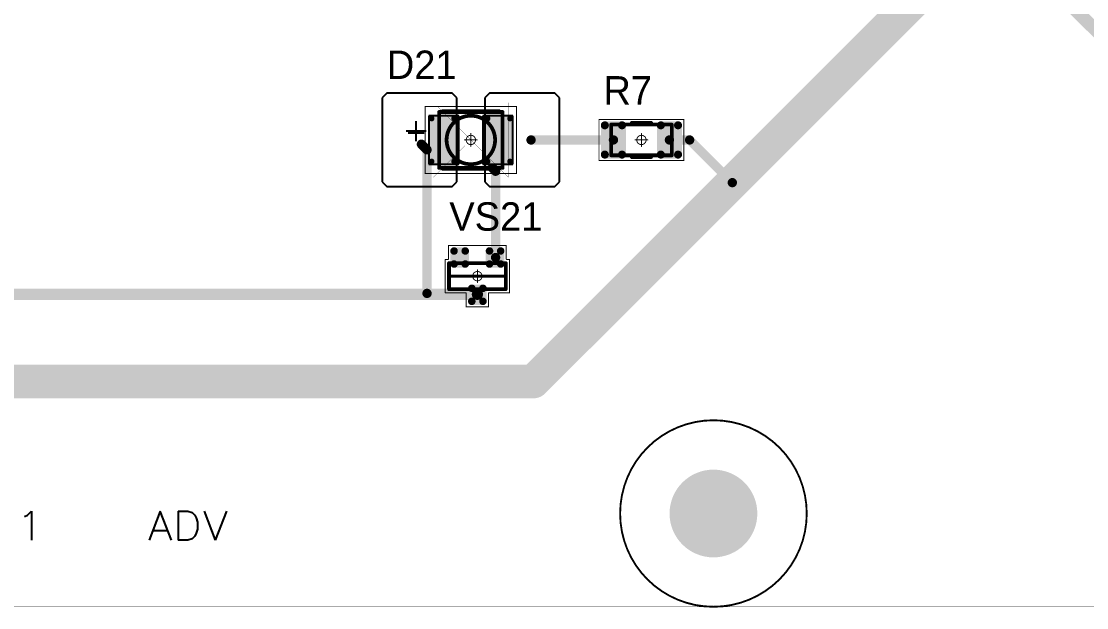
# Model space of a CAD drawing. Header units: millimetres. Extents: x 0 to 395, y 0 to 190.
# Drawn here: x 92.9 to 150, y 0 to 31.4 of the extents above; entities that cross this region are included whole.
import ezdxf

# ---------------------------------------------------------------- set-up
doc = ezdxf.new("R2010")
doc.units = ezdxf.units.MM
for name, color, linetype in [('BottomLayer', 5, 'Continuous'), ('BottomSolder', 6, 'Continuous'), ('Mechanical13', 56, 'Continuous'), ('Mechanical15', 56, 'Continuous'), ('Mechanical3', 76, 'Continuous'), ('Mechanical5', 56, 'Continuous'), ('MultiLayer', 9, 'Continuous'), ('PadHoleLayer', 156, 'Continuous'), ('TopLayer', 1, 'Continuous'), ('TopOverlay', 2, 'Continuous'), ('TopPaste', 8, 'Continuous'), ('TopSolder', 216, 'Continuous')]:
    doc.layers.add(name, color=color, linetype=linetype)

# ---------------------------------------------------------------- blocks, each defined once
blk = doc.blocks.new('SOT23_1163')
at = {"layer": 'Mechanical13', "const_width": 0.2}
for points in [[(0.7, 1.52), (-0.7, 1.52)], [(-0.7, -1.52), (-0.7, 1.52)], [(0.7, -1.52), (0.7, 1.52)], [(0.7, -1.52), (-0.7, -1.52)]]:
    blk.add_lwpolyline(points, dxfattribs=at)
at = {"layer": 'Mechanical13', "const_width": 0.1}
for points in [[(-0.75, 1.52, 1), (-0.65, 1.52, 1)], [(-0.75, 1.52, 1), (-0.65, 1.52, 1)], [(0.65, 1.52, 1), (0.75, 1.52, 1)], [(0.65, 1.52, 1), (0.75, 1.52, 1)], [(-0.75, -1.52, 1), (-0.65, -1.52, 1)], [(-0.75, -1.52, 1), (-0.65, -1.52, 1)], [(0.65, -1.52, 1), (0.75, -1.52, 1)], [(0.65, -1.52, 1), (0.75, -1.52, 1)]]:
    blk.add_lwpolyline(points, format="xyb", close=True, dxfattribs=at)
at = {"layer": 'Mechanical15', "const_width": 0.05}
for points in [[(-0.9, 1.55), (-0.9, 1.72)], [(0.9, 1.72), (-0.9, 1.72)], [(0.9, 0.6), (0.9, 1.72)], [(-1.65, -1.55), (-1.65, 1.55)], [(-0.9, 1.55), (-1.65, 1.55)], [(1.65, 0.6), (0.9, 0.6)], [(1.65, -0.6), (1.65, 0.6)], [(0.35, 0), (-0.35, 0)], [(0, -0.35), (0, 0.35)], [(1.65, -0.6), (0.9, -0.6)], [(0.9, -1.72), (0.9, -0.6)], [(-0.9, -1.55), (-1.65, -1.55)], [(-0.9, -1.72), (-0.9, -1.55)], [(0.9, -1.72), (-0.9, -1.72)]]:
    blk.add_lwpolyline(points, dxfattribs=at)
at = {"layer": 'Mechanical15'}
for points, const_width in [([(-0.913, 1.72, 1), (-0.888, 1.72, 1)], 0.025), ([(-0.913, 1.72, 1), (-0.888, 1.72, 1)], 0.025), ([(0.888, 1.72, 1), (0.913, 1.72, 1)], 0.025), ([(0.888, 1.72, 1), (0.913, 1.72, 1)], 0.025), ([(-1.662, 1.55, 1), (-1.637, 1.55, 1)], 0.025), ([(-1.662, 1.55, 1), (-1.637, 1.55, 1)], 0.025), ([(-0.913, 1.55, 1), (-0.888, 1.55, 1)], 0.025), ([(-0.913, 1.55, 1), (-0.888, 1.55, 1)], 0.025), ([(0.888, 0.6, 1), (0.913, 0.6, 1)], 0.025), ([(0.888, 0.6, 1), (0.913, 0.6, 1)], 0.025), ([(1.637, 0.6, 1), (1.662, 0.6, 1)], 0.025), ([(1.637, 0.6, 1), (1.662, 0.6, 1)], 0.025), ([(-0.362, 0, 1), (-0.337, 0, 1)], 0.025), ([(0.25, 0, 1), (-0.25, 0, 1)], 0.05), ([(-0.262, 0, 1), (-0.238, 0, 1)], 0.025), ([(-0.012, 0.35, 1), (0.012, 0.35, 1)], 0.025), ([(0.238, 0, 1), (0.262, 0, 1)], 0.025), ([(0.337, 0, 1), (0.362, 0, 1)], 0.025), ([(-0.012, -0.35, 1), (0.012, -0.35, 1)], 0.025), ([(0.888, -0.6, 1), (0.913, -0.6, 1)], 0.025), ([(0.888, -0.6, 1), (0.913, -0.6, 1)], 0.025), ([(1.637, -0.6, 1), (1.662, -0.6, 1)], 0.025), ([(1.637, -0.6, 1), (1.662, -0.6, 1)], 0.025), ([(-1.662, -1.55, 1), (-1.637, -1.55, 1)], 0.025), ([(-1.662, -1.55, 1), (-1.637, -1.55, 1)], 0.025), ([(-0.913, -1.55, 1), (-0.888, -1.55, 1)], 0.025), ([(-0.913, -1.55, 1), (-0.888, -1.55, 1)], 0.025), ([(-0.913, -1.72, 1), (-0.888, -1.72, 1)], 0.025), ([(-0.913, -1.72, 1), (-0.888, -1.72, 1)], 0.025), ([(0.888, -1.72, 1), (0.913, -1.72, 1)], 0.025), ([(0.888, -1.72, 1), (0.913, -1.72, 1)], 0.025)]:
    blk.add_lwpolyline(points, format="xyb", close=True, dxfattribs=dict(at, const_width=const_width))
at = {"layer": 'TopLayer', "const_width": 0.1}
for points in [[(-1.4, 1.25, 1), (-1.3, 1.25, 1)], [(-0.7, 1.25, 1), (-0.6, 1.25, 1)], [(-1.4, 0.65, 1), (-1.3, 0.65, 1)], [(-0.7, 0.65, 1), (-0.6, 0.65, 1)], [(0.6, 0.3, 1), (0.7, 0.3, 1)], [(1.3, 0.3, 1), (1.4, 0.3, 1)], [(-1.4, -0.65, 1), (-1.3, -0.65, 1)], [(-0.7, -0.65, 1), (-0.6, -0.65, 1)], [(0.6, -0.3, 1), (0.7, -0.3, 1)], [(1.3, -0.3, 1), (1.4, -0.3, 1)], [(-1.4, -1.25, 1), (-1.3, -1.25, 1)], [(-0.7, -1.25, 1), (-0.6, -1.25, 1)]]:
    blk.add_lwpolyline(points, format="xyb", close=True, dxfattribs=at)
at = {"layer": 'TopLayer'}
for points in [[(-1.45, 1.25), (-1.45, 0.65), (-0.55, 1.25), (-0.55, 0.65)], [(-1.35, 1.35), (-1.35, 0.55), (-0.65, 1.35), (-0.65, 0.55)], [(0.55, 0.3), (0.55, -0.3), (1.45, 0.3), (1.45, -0.3)], [(0.65, 0.4), (0.65, -0.4), (1.35, 0.4), (1.35, -0.4)], [(-1.35, -0.55), (-1.35, -1.35), (-0.65, -0.55), (-0.65, -1.35)], [(-1.45, -0.65), (-1.45, -1.25), (-0.55, -0.65), (-0.55, -1.25)]]:
    blk.add_solid(points, dxfattribs=at)
at = {"layer": 'TopOverlay', "const_width": 0.15}
blk.add_lwpolyline([(0, -1.5), (0, 1.5)], dxfattribs=at)
at = {"layer": 'TopOverlay', "const_width": 0.075}
for points in [[(-0.038, 1.5, 1), (0.038, 1.5, 1)], [(-0.038, -1.5, 1), (0.038, -1.5, 1)]]:
    blk.add_lwpolyline(points, format="xyb", close=True, dxfattribs=at)
at = {"layer": 'TopPaste', "const_width": 0.075}
for points in [[(-1.387, 1.25, 1), (-1.313, 1.25, 1)], [(-0.687, 1.25, 1), (-0.613, 1.25, 1)], [(-1.387, 0.65, 1), (-1.313, 0.65, 1)], [(-0.687, 0.65, 1), (-0.613, 0.65, 1)], [(0.613, 0.3, 1), (0.687, 0.3, 1)], [(1.313, 0.3, 1), (1.387, 0.3, 1)], [(0.613, -0.3, 1), (0.687, -0.3, 1)], [(1.313, -0.3, 1), (1.387, -0.3, 1)], [(-1.387, -0.65, 1), (-1.313, -0.65, 1)], [(-0.687, -0.65, 1), (-0.613, -0.65, 1)], [(-1.387, -1.25, 1), (-1.313, -1.25, 1)], [(-0.687, -1.25, 1), (-0.613, -1.25, 1)]]:
    blk.add_lwpolyline(points, format="xyb", close=True, dxfattribs=at)
at = {"layer": 'TopPaste'}
for points in [[(-1.425, 1.25), (-1.425, 0.65), (-0.575, 1.25), (-0.575, 0.65)], [(-1.35, 1.325), (-1.35, 0.575), (-0.65, 1.325), (-0.65, 0.575)], [(0.575, 0.3), (0.575, -0.3), (1.425, 0.3), (1.425, -0.3)], [(0.65, 0.375), (0.65, -0.375), (1.35, 0.375), (1.35, -0.375)], [(-1.425, -0.65), (-1.425, -1.25), (-0.575, -0.65), (-0.575, -1.25)], [(-1.35, -0.575), (-1.35, -1.325), (-0.65, -0.575), (-0.65, -1.325)]]:
    blk.add_solid(points, dxfattribs=at)
at = {"layer": 'TopSolder', "const_width": 0.202}
for points in [[(-1.451, 1.25, 1), (-1.249, 1.25, 1)], [(-0.751, 1.25, 1), (-0.549, 1.25, 1)], [(-1.451, 0.65, 1), (-1.249, 0.65, 1)], [(-0.751, 0.65, 1), (-0.549, 0.65, 1)], [(0.549, 0.3, 1), (0.751, 0.3, 1)], [(1.249, 0.3, 1), (1.451, 0.3, 1)], [(-1.451, -0.65, 1), (-1.249, -0.65, 1)], [(-0.751, -0.65, 1), (-0.549, -0.65, 1)], [(0.549, -0.3, 1), (0.751, -0.3, 1)], [(1.249, -0.3, 1), (1.451, -0.3, 1)], [(-1.451, -1.25, 1), (-1.249, -1.25, 1)], [(-0.751, -1.25, 1), (-0.549, -1.25, 1)]]:
    blk.add_lwpolyline(points, format="xyb", close=True, dxfattribs=at)
at = {"layer": 'TopSolder'}
for points in [[(-1.552, 1.25), (-1.552, 0.65), (-0.448, 1.25), (-0.448, 0.65)], [(-1.35, 1.452), (-1.35, 0.448), (-0.65, 1.452), (-0.65, 0.448)], [(0.448, 0.3), (0.448, -0.3), (1.552, 0.3), (1.552, -0.3)], [(0.65, 0.502), (0.65, -0.502), (1.35, 0.502), (1.35, -0.502)], [(-1.35, -0.448), (-1.35, -1.452), (-0.65, -0.448), (-0.65, -1.452)], [(-1.552, -0.65), (-1.552, -1.25), (-0.448, -0.65), (-0.448, -1.25)]]:
    blk.add_solid(points, dxfattribs=at)
blk = doc.blocks.new('RC1206S_1216')
at = {"layer": 'Mechanical13', "const_width": 0.2}
for points in [[(-1.625, -0.825), (-1.625, 0.825)], [(-1.625, 0.825), (1.625, 0.825)], [(1.625, -0.825), (1.625, 0.825)], [(-1.625, -0.825), (1.625, -0.825)]]:
    blk.add_lwpolyline(points, dxfattribs=at)
at = {"layer": 'Mechanical13', "const_width": 0.1}
for points in [[(-1.675, 0.825, 1), (-1.575, 0.825, 1)], [(-1.675, 0.825, 1), (-1.575, 0.825, 1)], [(1.575, 0.825, 1), (1.675, 0.825, 1)], [(1.575, 0.825, 1), (1.675, 0.825, 1)], [(-1.675, -0.825, 1), (-1.575, -0.825, 1)], [(-1.675, -0.825, 1), (-1.575, -0.825, 1)], [(1.575, -0.825, 1), (1.675, -0.825, 1)], [(1.575, -0.825, 1), (1.675, -0.825, 1)]]:
    blk.add_lwpolyline(points, format="xyb", close=True, dxfattribs=at)
at = {"layer": 'Mechanical15', "const_width": 0.05}
for points in [[(-2.275, -1.1), (-2.275, 1.1)], [(-2.275, 1.1), (2.275, 1.1)], [(2.275, -1.1), (2.275, 1.1)], [(-0.35, 0), (0.35, 0)], [(0, -0.35), (0, 0.35)], [(-2.275, -1.1), (2.275, -1.1)]]:
    blk.add_lwpolyline(points, dxfattribs=at)
at = {"layer": 'Mechanical15'}
for points, const_width in [([(-2.288, 1.1, 1), (-2.263, 1.1, 1)], 0.025), ([(-2.288, 1.1, 1), (-2.263, 1.1, 1)], 0.025), ([(2.262, 1.1, 1), (2.287, 1.1, 1)], 0.025), ([(2.262, 1.1, 1), (2.287, 1.1, 1)], 0.025), ([(-0.362, 0, 1), (-0.337, 0, 1)], 0.025), ([(0.25, 0, 1), (-0.25, 0, 1)], 0.05), ([(-0.262, 0, 1), (-0.238, 0, 1)], 0.025), ([(-0.012, 0.35, 1), (0.012, 0.35, 1)], 0.025), ([(0.238, 0, 1), (0.262, 0, 1)], 0.025), ([(0.337, 0, 1), (0.362, 0, 1)], 0.025), ([(-0.012, -0.35, 1), (0.012, -0.35, 1)], 0.025), ([(-2.288, -1.1, 1), (-2.263, -1.1, 1)], 0.025), ([(-2.288, -1.1, 1), (-2.263, -1.1, 1)], 0.025), ([(2.262, -1.1, 1), (2.287, -1.1, 1)], 0.025), ([(2.262, -1.1, 1), (2.287, -1.1, 1)], 0.025)]:
    blk.add_lwpolyline(points, format="xyb", close=True, dxfattribs=dict(at, const_width=const_width))
at = {"layer": 'TopLayer', "const_width": 0.115}
for points in [[(-2.018, 0.785, 1), (-1.903, 0.785, 1)], [(-1.098, 0.785, 1), (-0.983, 0.785, 1)], [(0.983, 0.785, 1), (1.098, 0.785, 1)], [(1.903, 0.785, 1), (2.018, 0.785, 1)], [(-2.018, -0.785, 1), (-1.903, -0.785, 1)], [(-1.098, -0.785, 1), (-0.983, -0.785, 1)], [(0.983, -0.785, 1), (1.098, -0.785, 1)], [(1.903, -0.785, 1), (2.018, -0.785, 1)]]:
    blk.add_lwpolyline(points, format="xyb", close=True, dxfattribs=at)
at = {"layer": 'TopLayer'}
for points in [[(-2.075, -0.785), (-0.925, -0.785), (-2.075, 0.785), (-0.925, 0.785)], [(-1.96, -0.9), (-1.04, -0.9), (-1.96, 0.9), (-1.04, 0.9)], [(0.925, -0.785), (2.075, -0.785), (0.925, 0.785), (2.075, 0.785)], [(1.04, -0.9), (1.96, -0.9), (1.04, 0.9), (1.96, 0.9)]]:
    blk.add_solid(points, dxfattribs=at)
at = {"layer": 'TopOverlay', "const_width": 0.25}
for points in [[(-0.5, 0.9), (0.5, 0.9)], [(-0.5, -0.9), (0.5, -0.9)]]:
    blk.add_lwpolyline(points, dxfattribs=at)
at = {"layer": 'TopOverlay', "const_width": 0.125}
for points in [[(-0.562, 0.9, 1), (-0.437, 0.9, 1)], [(0.437, 0.9, 1), (0.562, 0.9, 1)], [(-0.562, -0.9, 1), (-0.437, -0.9, 1)], [(0.437, -0.9, 1), (0.562, -0.9, 1)]]:
    blk.add_lwpolyline(points, format="xyb", close=True, dxfattribs=at)
at = {"layer": 'TopPaste', "const_width": 0.09}
for points in [[(-2.005, 0.785, 1), (-1.915, 0.785, 1)], [(-1.085, 0.785, 1), (-0.995, 0.785, 1)], [(0.995, 0.785, 1), (1.085, 0.785, 1)], [(1.915, 0.785, 1), (2.005, 0.785, 1)], [(-2.005, -0.785, 1), (-1.915, -0.785, 1)], [(-1.085, -0.785, 1), (-0.995, -0.785, 1)], [(0.995, -0.785, 1), (1.085, -0.785, 1)], [(1.915, -0.785, 1), (2.005, -0.785, 1)]]:
    blk.add_lwpolyline(points, format="xyb", close=True, dxfattribs=at)
at = {"layer": 'TopPaste'}
for points in [[(-2.05, -0.785), (-0.95, -0.785), (-2.05, 0.785), (-0.95, 0.785)], [(-1.96, -0.875), (-1.04, -0.875), (-1.96, 0.875), (-1.04, 0.875)], [(0.95, -0.785), (2.05, -0.785), (0.95, 0.785), (2.05, 0.785)], [(1.04, -0.875), (1.96, -0.875), (1.04, 0.875), (1.96, 0.875)]]:
    blk.add_solid(points, dxfattribs=at)
at = {"layer": 'TopSolder', "const_width": 0.215}
for points in [[(-2.068, 0.785, 1), (-1.853, 0.785, 1)], [(-1.148, 0.785, 1), (-0.933, 0.785, 1)], [(0.933, 0.785, 1), (1.148, 0.785, 1)], [(1.853, 0.785, 1), (2.068, 0.785, 1)], [(-2.068, -0.785, 1), (-1.853, -0.785, 1)], [(-1.148, -0.785, 1), (-0.933, -0.785, 1)], [(0.933, -0.785, 1), (1.148, -0.785, 1)], [(1.853, -0.785, 1), (2.068, -0.785, 1)]]:
    blk.add_lwpolyline(points, format="xyb", close=True, dxfattribs=at)
at = {"layer": 'TopSolder'}
for points in [[(-2.175, -0.785), (-0.825, -0.785), (-2.175, 0.785), (-0.825, 0.785)], [(-1.96, -1), (-1.04, -1), (-1.96, 1), (-1.04, 1)], [(0.825, -0.785), (2.175, -0.785), (0.825, 0.785), (2.175, 0.785)], [(1.04, -1), (1.96, -1), (1.04, 1), (1.96, 1)]]:
    blk.add_solid(points, dxfattribs=at)
blk = doc.blocks.new('T66G_4_1311')
at = {"layer": 'Mechanical13'}
for p, q in [((2.936, 0.071), (2.936, -1)), ((2.4, -0.464), (3.471, -0.464))]:
    blk.add_line(p, q, dxfattribs=at)
at = {"layer": 'Mechanical13', "const_width": 0.2}
for points in [[(1.7, 1.5), (-1.7, 1.5)], [(-1.7, 1.5), (-1.7, -1.5)], [(1.7, 1.5), (1.7, -1.5)], [(1.7, -1.5), (-1.7, -1.5)]]:
    blk.add_lwpolyline(points, dxfattribs=at)
at = {"layer": 'Mechanical13'}
for points, const_width in [([(-1.75, 1.5, 1), (-1.65, 1.5, 1)], 0.1), ([(-1.75, 1.5, 1), (-1.65, 1.5, 1)], 0.1), ([(1.3, 0, 1), (-1.3, 0, 1)], 0.2), ([(1.65, 1.5, 1), (1.75, 1.5, 1)], 0.1), ([(1.65, 1.5, 1), (1.75, 1.5, 1)], 0.1), ([(-1.35, 0, 1), (-1.25, 0, 1)], 0.1), ([(1.25, 0, 1), (1.35, 0, 1)], 0.1), ([(-1.75, -1.5, 1), (-1.65, -1.5, 1)], 0.1), ([(-1.75, -1.5, 1), (-1.65, -1.5, 1)], 0.1), ([(1.65, -1.5, 1), (1.75, -1.5, 1)], 0.1), ([(1.65, -1.5, 1), (1.75, -1.5, 1)], 0.1)]:
    blk.add_lwpolyline(points, format="xyb", close=True, dxfattribs=dict(at, const_width=const_width))
at = {"layer": 'Mechanical15', "const_width": 0.05}
for points in [[(-2.45, 1.8), (-2.45, -1.8)], [(2.45, 1.8), (-2.45, 1.8)], [(2.45, 1.8), (2.45, -1.8)], [(0.35, 0), (-0.35, 0)], [(0, 0.35), (0, -0.35)], [(2.45, -1.8), (-2.45, -1.8)]]:
    blk.add_lwpolyline(points, dxfattribs=at)
at = {"layer": 'Mechanical15'}
for points, const_width in [([(-2.462, 1.8, 1), (-2.438, 1.8, 1)], 0.025), ([(-2.462, 1.8, 1), (-2.438, 1.8, 1)], 0.025), ([(2.438, 1.8, 1), (2.462, 1.8, 1)], 0.025), ([(2.438, 1.8, 1), (2.462, 1.8, 1)], 0.025), ([(-0.362, 0, 1), (-0.337, 0, 1)], 0.025), ([(0.25, 0, 1), (-0.25, 0, 1)], 0.05), ([(-0.262, 0, 1), (-0.238, 0, 1)], 0.025), ([(-0.012, 0.35, 1), (0.012, 0.35, 1)], 0.025), ([(0.238, 0, 1), (0.262, 0, 1)], 0.025), ([(0.337, 0, 1), (0.362, 0, 1)], 0.025), ([(-0.012, -0.35, 1), (0.012, -0.35, 1)], 0.025), ([(-2.462, -1.8, 1), (-2.438, -1.8, 1)], 0.025), ([(-2.462, -1.8, 1), (-2.438, -1.8, 1)], 0.025), ([(2.438, -1.8, 1), (2.462, -1.8, 1)], 0.025), ([(2.438, -1.8, 1), (2.462, -1.8, 1)], 0.025)]:
    blk.add_lwpolyline(points, format="xyb", close=True, dxfattribs=dict(at, const_width=const_width))
at = {"layer": 'TopLayer'}
for p, q in [((-4.5, 2.5), (-4.75, 2.25)), ((-1, 2.5), (-4.5, 2.5)), ((-0.75, 2.25), (-1, 2.5)), ((1, 2.5), (0.75, 2.25)), ((4.5, 2.5), (1, 2.5)), ((4.75, 2.25), (4.5, 2.5)), ((-4.75, 2.25), (-4.75, -2.25)), ((-0.75, -2.25), (-0.75, 2.25)), ((0.75, 2.25), (0.75, -2.25)), ((4.75, -2.25), (4.75, 2.25)), ((-4.75, -2.25), (-4.5, -2.5)), ((-1, -2.5), (-0.75, -2.25)), ((0.75, -2.25), (1, -2.5)), ((4.5, -2.5), (4.75, -2.25)), ((-4.5, -2.5), (-1, -2.5)), ((1, -2.5), (4.5, -2.5))]:
    blk.add_line(p, q, dxfattribs=at)
at = {"layer": 'TopLayer', "const_width": 0.15}
for points in [[(-2.175, 1.15, 1), (-2.025, 1.15, 1)], [(-0.975, 1.15, 1), (-0.825, 1.15, 1)], [(0.825, 1.15, 1), (0.975, 1.15, 1)], [(2.025, 1.15, 1), (2.175, 1.15, 1)], [(-2.175, -1.15, 1), (-2.025, -1.15, 1)], [(-0.975, -1.15, 1), (-0.825, -1.15, 1)], [(0.825, -1.15, 1), (0.975, -1.15, 1)], [(2.025, -1.15, 1), (2.175, -1.15, 1)]]:
    blk.add_lwpolyline(points, format="xyb", close=True, dxfattribs=at)
at = {"layer": 'TopLayer'}
for points in [[(-0.75, 1.15), (-2.25, 1.15), (-0.75, -1.15), (-2.25, -1.15)], [(-0.9, 1.3), (-2.1, 1.3), (-0.9, -1.3), (-2.1, -1.3)], [(2.25, 1.15), (0.75, 1.15), (2.25, -1.15), (0.75, -1.15)], [(2.1, 1.3), (0.9, 1.3), (2.1, -1.3), (0.9, -1.3)]]:
    blk.add_solid(points, dxfattribs=at)
at = {"layer": 'TopOverlay'}
for p, q in [((2.928, 0.057), (2.928, -0.8)), ((2.5, -0.372), (3.357, -0.372))]:
    blk.add_line(p, q, dxfattribs=at)
at = {"layer": 'TopOverlay', "const_width": 0.25}
for points in [[(1.5, 1.525), (-1.5, 1.525)], [(1.5, -1.525), (-1.5, -1.525)]]:
    blk.add_lwpolyline(points, dxfattribs=at)
at = {"layer": 'TopOverlay', "const_width": 0.125}
for points in [[(-1.562, 1.525, 1), (-1.438, 1.525, 1)], [(1.438, 1.525, 1), (1.562, 1.525, 1)], [(-1.562, -1.525, 1), (-1.438, -1.525, 1)], [(1.438, -1.525, 1), (1.562, -1.525, 1)]]:
    blk.add_lwpolyline(points, format="xyb", close=True, dxfattribs=at)
at = {"layer": 'TopPaste', "const_width": 0.125}
for points in [[(-2.163, 1.15, 1), (-2.038, 1.15, 1)], [(-0.963, 1.15, 1), (-0.838, 1.15, 1)], [(0.838, 1.15, 1), (0.963, 1.15, 1)], [(2.038, 1.15, 1), (2.163, 1.15, 1)], [(-2.163, -1.15, 1), (-2.038, -1.15, 1)], [(-0.963, -1.15, 1), (-0.838, -1.15, 1)], [(0.838, -1.15, 1), (0.963, -1.15, 1)], [(2.038, -1.15, 1), (2.163, -1.15, 1)]]:
    blk.add_lwpolyline(points, format="xyb", close=True, dxfattribs=at)
at = {"layer": 'TopPaste'}
for points in [[(-0.775, 1.15), (-2.225, 1.15), (-0.775, -1.15), (-2.225, -1.15)], [(-0.9, 1.275), (-2.1, 1.275), (-0.9, -1.275), (-2.1, -1.275)], [(2.225, 1.15), (0.775, 1.15), (2.225, -1.15), (0.775, -1.15)], [(2.1, 1.275), (0.9, 1.275), (2.1, -1.275), (0.9, -1.275)]]:
    blk.add_solid(points, dxfattribs=at)
at = {"layer": 'TopSolder'}
for p, q in [((-2.25, 1.3), (-2.25, -1.3)), ((-0.65, 1.3), (-2.25, 1.3)), ((-0.65, -1.3), (-0.65, 1.3)), ((0.65, 1.3), (0.65, -1.3)), ((2.25, 1.3), (0.65, 1.3)), ((2.25, -1.3), (2.25, 1.3)), ((-2.25, -1.3), (-0.65, -1.3)), ((0.65, -1.3), (2.25, -1.3))]:
    blk.add_line(p, q, dxfattribs=at)
blk = doc.blocks.new('DRILL4_3_1334')
at = {"layer": 'BottomLayer', "const_width": 2.25}
blk.add_lwpolyline([(-1.125, 0, 1), (1.125, 0, 1)], format="xyb", close=True, dxfattribs=at)
at = {"layer": 'BottomSolder', "const_width": 2.352}
blk.add_lwpolyline([(-1.176, 0, 1), (1.176, 0, 1)], format="xyb", close=True, dxfattribs=at)
at = {"layer": 'MultiLayer', "const_width": 2.25}
blk.add_lwpolyline([(-1.125, 0, 1), (1.125, 0, 1)], format="xyb", close=True, dxfattribs=at)
at = {"layer": 'PadHoleLayer', "const_width": 2.1}
blk.add_lwpolyline([(-1.05, 0, 1), (1.05, 0, 1)], format="xyb", close=True, dxfattribs=at)
at = {"layer": 'TopLayer', "const_width": 2.25}
blk.add_lwpolyline([(-1.125, 0, 1), (1.125, 0, 1)], format="xyb", close=True, dxfattribs=at)
at = {"layer": 'TopOverlay'}
for points, const_width in [([(5, 0, 1), (-5, 0, 1)], 0.1), ([(-5.025, 0, 1), (-4.975, 0, 1)], 0.05), ([(4.975, 0, 1), (5.025, 0, 1)], 0.05)]:
    blk.add_lwpolyline(points, format="xyb", close=True, dxfattribs=dict(at, const_width=const_width))
at = {"layer": 'TopSolder', "const_width": 2.352}
blk.add_lwpolyline([(-1.176, 0, 1), (1.176, 0, 1)], format="xyb", close=True, dxfattribs=at)

msp = doc.modelspace()

# ---------------------------------------------------------------- linework, layer by layer
at = {"layer": 'Mechanical3', "const_width": 0.01}
msp.add_lwpolyline([(0, 0), (395, 0)], dxfattribs=at)
at = {"layer": 'Mechanical5'}
for points, const_width in [([(115, 23.027), (119, 27.027)], 0.01), ([(115, 27.027), (119, 23.027)], 0.01), ([(115, 27.027), (119, 27.027)], 0.001), ([(115, 23.027), (115, 27.027)], 0.001), ([(119, 23.027), (119, 27.027)], 0.001), ([(115, 23.027), (119, 23.027)], 0.001)]:
    msp.add_lwpolyline(points, dxfattribs=dict(at, const_width=const_width))
for points, const_width in [([(114.998, 27.027, 1), (115.003, 27.027, 1)], 0.005), ([(115, 27.027, 1), (115, 27.027, 1)], 0.0005), ([(115, 27.027, 1), (115, 27.027, 1)], 0.0005), ([(118.998, 27.027, 1), (119.003, 27.027, 1)], 0.005), ([(119, 27.027, 1), (119, 27.027, 1)], 0.0005), ([(119, 27.027, 1), (119, 27.027, 1)], 0.0005), ([(114.998, 23.027, 1), (115.003, 23.027, 1)], 0.005), ([(115, 23.027, 1), (115, 23.027, 1)], 0.0005), ([(115, 23.027, 1), (115, 23.027, 1)], 0.0005), ([(118.998, 23.027, 1), (119.003, 23.027, 1)], 0.005), ([(119, 23.027, 1), (119, 23.027, 1)], 0.0005), ([(119, 23.027, 1), (119, 23.027, 1)], 0.0005)]:
    msp.add_lwpolyline(points, format="xyb", close=True, dxfattribs=dict(at, const_width=const_width))
at = {"layer": 'TopLayer'}
for p, q in [((93.085, 4.835), (93.234, 4.909)), ((93.234, 4.909), (93.457, 5.132)), ((93.457, 5.132), (93.457, 3.57)), ((100.357, 5.132), (99.762, 3.57)), ((100.952, 3.57), (100.357, 5.132)), ((101.317, 5.132), (101.317, 3.57)), ((101.317, 5.132), (101.837, 5.132)), ((101.837, 5.132), (102.061, 5.058)), ((102.061, 5.058), (102.209, 4.909)), ((102.209, 4.909), (102.284, 4.76)), ((102.284, 4.76), (102.358, 4.537)), ((102.708, 5.132), (103.303, 3.57)), ((103.898, 5.132), (103.303, 3.57)), ((99.985, 4.091), (100.729, 4.091)), ((102.358, 4.165), (102.284, 3.942)), ((102.358, 4.537), (102.358, 4.165)), ((101.837, 3.57), (101.317, 3.57)), ((102.061, 3.644), (101.837, 3.57)), ((102.209, 3.793), (102.061, 3.644)), ((102.284, 3.942), (102.209, 3.793))]:
    msp.add_line(p, q, dxfattribs=at)
for points, const_width in [([(131.013, 22.738), (144.838, 36.562)], 1.8), ([(144.838, 36.562), (156.373, 25.027)], 0.7), ([(120.225, 25.025), (120.227, 25.027)], 0.5), ([(120.227, 25.027), (124.642, 25.027)], 0.5), ([(127.642, 25.027), (128.723, 25.027)], 0.5), ([(128.723, 25.027), (131.013, 22.738)], 0.5), ([(114.35, 24.8), (114.652, 24.498)], 0.5), ([(114.652, 16.8), (114.652, 24.498)], 0.5), ([(118.15, 23.525), (118.325, 23.35)], 0.5), ([(118.325, 18.725), (118.325, 23.35)], 0.5), ([(120.35, 12.075), (131.013, 22.738)], 1.8), ([(83.45, 16.75), (117.35, 16.75)], 0.6), ([(69.75, 12.075), (120.35, 12.075)], 1.8)]:
    msp.add_lwpolyline(points, dxfattribs=dict(at, const_width=const_width))
for points, const_width in [([(120.1, 25.025, 1), (120.35, 25.025, 1)], 0.25), ([(120.102, 25.027, 1), (120.352, 25.027, 1)], 0.25), ([(120.102, 25.027, 1), (120.352, 25.027, 1)], 0.25), ([(124.517, 25.027, 1), (124.767, 25.027, 1)], 0.25), ([(127.517, 25.027, 1), (127.767, 25.027, 1)], 0.25), ([(128.598, 25.027, 1), (128.848, 25.027, 1)], 0.25), ([(128.598, 25.027, 1), (128.848, 25.027, 1)], 0.25), ([(114.225, 24.8, 1), (114.475, 24.8, 1)], 0.25), ([(114.527, 24.498, 1), (114.777, 24.498, 1)], 0.25), ([(114.527, 24.498, 1), (114.777, 24.498, 1)], 0.25), ([(118.025, 23.525, 1), (118.275, 23.525, 1)], 0.25), ([(118.2, 23.35, 1), (118.45, 23.35, 1)], 0.25), ([(118.2, 23.35, 1), (118.45, 23.35, 1)], 0.25), ([(130.563, 22.738, 1), (131.463, 22.738, 1)], 0.9), ([(130.563, 22.738, 1), (131.463, 22.738, 1)], 0.9), ([(130.888, 22.738, 1), (131.137, 22.738, 1)], 0.25), ([(118.2, 18.725, 1), (118.45, 18.725, 1)], 0.25), ([(114.527, 16.8, 1), (114.777, 16.8, 1)], 0.25), ([(117.2, 16.75, 1), (117.5, 16.75, 1)], 0.3), ([(119.9, 12.075, 1), (120.8, 12.075, 1)], 0.9), ([(119.9, 12.075, 1), (120.8, 12.075, 1)], 0.9)]:
    msp.add_lwpolyline(points, format="xyb", close=True, dxfattribs=dict(at, const_width=const_width))

# ---------------------------------------------------------------- block references
for name, p, rotation in [('T66G_4_1311', (117, 25.027), 180), ('RC1206S_1216', (126.142, 25.027), 360), ('SOT23_1163', (117.35, 17.725), 270)]:
    msp.add_blockref(name, p, dxfattribs=dict(rotation=rotation))
msp.add_blockref('DRILL4_3_1334', (130, 5))

# ---------------------------------------------------------------- texts
at = {"layer": 'TopOverlay'}
for s, p in [('D21', (112.497, 28.296)), ('R7', (124.104, 26.924)), ('VS21', (115.847, 20.161))]:
    msp.add_text(s, height=1.524, dxfattribs=at).set_placement(p)

doc.saveas('drawing.dxf')
